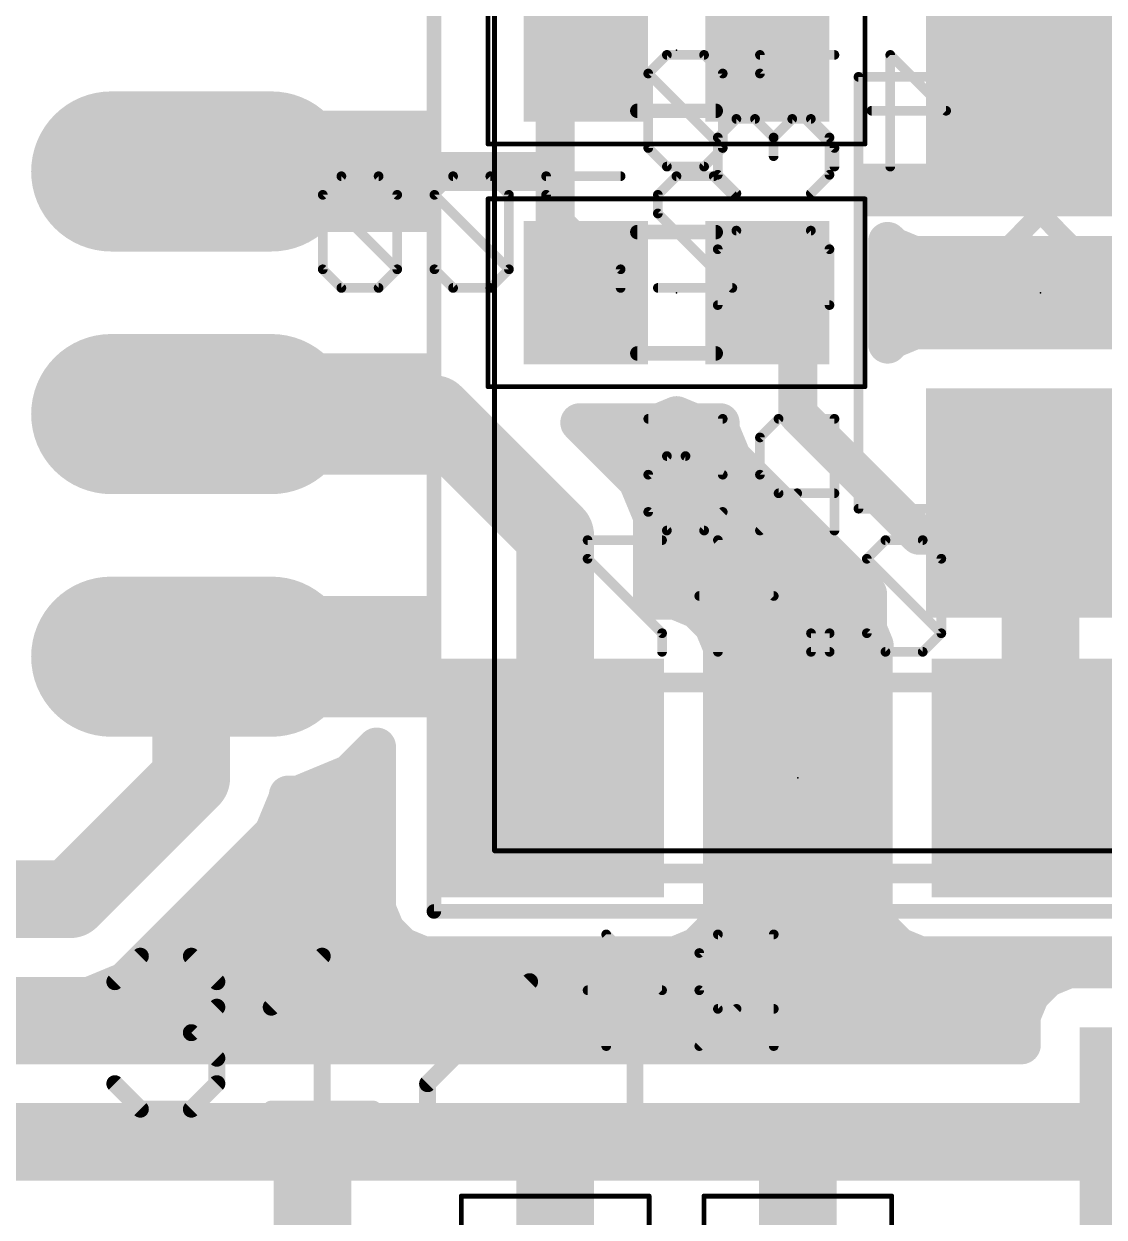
# Model space of a CAD drawing. Extents: x -0.2 to 52.3, y -1.5 to 54.9.
# Drawn here: x 22.38 to 33.69, y 36.04 to 48.54 of the extents above; entities that cross this region are included whole.
import ezdxf

# ---------------------------------------------------------------- set-up
doc = ezdxf.new("R2010")
doc.units = 0
for name, color, linetype in [('16', 175, 'CONTINUOUS'), ('17', 82, 'CONTINUOUS'), ('21', 253, 'CONTINUOUS'), ('22', 253, 'CONTINUOUS'), ('24', 7, 'CONTINUOUS'), ('26', 253, 'CONTINUOUS'), ('27', 253, 'CONTINUOUS'), ('28', 253, 'CONTINUOUS'), ('40', 175, 'CONTINUOUS'), ('52', 253, 'CONTINUOUS')]:
    doc.layers.add(name, color=color, linetype=linetype)

# ---------------------------------------------------------------- blocks, each defined once
blk = doc.blocks.new('RECT')
blk.add_solid([(-0.5, -0.5), (0.5, -0.5), (-0.5, 0.5), (0.5, 0.5)])
blk = doc.blocks.new('LONGP100')
at = {"const_width": 1}
blk.add_lwpolyline([(-0.5, 0), (0.5, 0)], dxfattribs=at)
at = {"const_width": 0.5}
for points in [[(-0.5, 0.25, 1), (-0.5, -0.25)], [(0.5, -0.25, 1), (0.5, 0.25)]]:
    blk.add_lwpolyline(points, format="xyb", dxfattribs=at)

msp = doc.modelspace()

# ---------------------------------------------------------------- linework, layer by layer
at = {"layer": '16'}
for points, const_width in [([(30.48, 48.26), (29.21, 49.53)], 0.4064), ([(33.02, 47.92), (33.02, 48.26)], 0.8128), ([(33.02, 48.26), (41.91, 48.26)], 0.8128), ([(28.26, 48.26), (27.94, 48.26)], 0.4064), ([(27.94, 48.26), (27.94, 46.99)], 0.4064), ([(30.16, 48.26), (30.48, 48.26)], 0.4064), ([(24.13, 46.99), (27.94, 46.99)], 0.4064), ([(27.94, 46.99), (27.94, 45.72)], 0.4064), ([(31.4196, 45.1817), (31.4196, 46.2583)], 0.4064), ([(31.4196, 46.2583), (31.4747, 46.2032)], 0.4064), ([(31.4747, 46.2032), (31.6987, 46.1104)], 0.4064), ([(31.6987, 46.1104), (34.3413, 46.1104)], 0.4064), ([(31.4196, 45.9232), (36.3297, 45.9232)], 0.4064), ([(27.94, 45.72), (28.26, 45.72)], 0.4064), ([(30.48, 45.72), (30.16, 45.72)], 0.4064), ([(30.48, 44.45), (30.48, 45.72)], 0.4064), ([(31.4196, 45.5168), (36.1411, 45.5168)], 0.4064), ([(31.6987, 45.3296), (31.4747, 45.2368)], 0.4064), ([(34.3413, 45.3296), (31.6987, 45.3296)], 0.4064), ([(31.4747, 45.2368), (31.4196, 45.1817)], 0.4064), ([(24.13, 44.45), (26.67, 44.45)], 0.8128), ([(26.67, 44.45), (27.94, 43.18)], 0.8128), ([(29.0313, 44.3604), (29.21, 44.4344)], 0.4064), ([(29.21, 44.4344), (29.3887, 44.3604)], 0.4064), ([(31.75, 43.18), (30.48, 44.45)], 0.4064), ([(28.5155, 44.0413), (28.1964, 44.3604)], 0.4064), ([(28.1964, 44.3604), (29.0313, 44.3604)], 0.4064), ([(28.2592, 44.2976), (29.6672, 44.2976)], 0.4064), ([(29.3887, 44.3604), (29.6672, 44.3604)], 0.4064), ([(29.6672, 44.3604), (29.6672, 44.2883)], 0.4064), ([(29.6672, 44.2883), (29.7909, 43.9896)], 0.4064), ([(28.8013, 43.7555), (28.5155, 44.0413)], 0.4064), ([(29.7909, 43.9896), (31.2104, 42.5701)], 0.4064), ([(28.6656, 43.8912), (29.8893, 43.8912)], 0.4064), ([(28.956, 43.3821), (28.8013, 43.7555)], 0.4064), ([(33.02, 43.18), (33.02, 43.52)], 0.8128), ([(28.9135, 43.4848), (30.2957, 43.4848)], 0.4064), ([(27.94, 43.18), (27.94, 40.64)], 0.8128), ([(28.956, 42.4996), (28.956, 43.3821)], 0.4064), ([(33.02, 40.64), (33.02, 43.18)], 0.8128), ([(33.02, 43.18), (31.75, 43.18)], 0.4064), ([(28.956, 43.0784), (30.7021, 43.0784)], 0.4064), ([(28.956, 42.672), (31.1085, 42.672)], 0.4064), ([(31.2104, 42.5701), (31.2104, 42.1987)], 0.4064), ([(29.2013, 42.4996), (28.956, 42.4996)], 0.4064), ([(29.4253, 42.4068), (29.2013, 42.4996)], 0.4064), ([(29.5968, 42.2353), (29.4253, 42.4068)], 0.4064), ([(29.5665, 42.2656), (31.2104, 42.2656)], 0.4064), ([(29.6896, 42.0113), (29.5968, 42.2353)], 0.4064), ([(31.2104, 42.1987), (31.2792, 42.0326)], 0.4064), ([(24.13, 40.64), (24.13, 41.91)], 0.8128), ([(31.2792, 42.0326), (31.2704, 42.0113)], 0.4064), ([(29.6896, 39.2687), (29.6896, 42.0113)], 0.4064), ([(31.2704, 42.0113), (31.2704, 39.2687)], 0.4064), ([(29.6896, 41.8592), (31.2704, 41.8592)], 0.4064), ([(29.6896, 41.4528), (31.2704, 41.4528)], 0.4064), ([(29.6896, 41.0464), (31.2704, 41.0464)], 0.4064), ([(25.7883, 40.6826), (26.0704, 40.9647)], 0.4064), ([(26.0704, 40.9647), (26.0704, 39.2687)], 0.4064), ([(22.86, 39.37), (24.13, 40.64)], 0.8128), ([(27.94, 40.64), (27.88, 40.64)], 0.8128), ([(33.08, 40.64), (33.02, 40.64)], 0.8128), ([(25.2562, 40.4622), (25.7883, 40.6826)], 0.4064), ([(25.6854, 40.64), (26.0704, 40.64)], 0.4064), ([(29.6896, 40.64), (31.2704, 40.64)], 0.4064), ([(24.9913, 40.0645), (25.146, 40.4379)], 0.4064), ([(25.146, 40.4379), (25.146, 40.4622)], 0.4064), ([(25.146, 40.4622), (25.2562, 40.4622)], 0.4064), ([(25.0614, 40.2336), (26.0704, 40.2336)], 0.4064), ([(29.6896, 40.2336), (31.2704, 40.2336)], 0.4064), ([(24.7055, 39.7787), (24.9913, 40.0645)], 0.4064), ([(23.4355, 38.5087), (24.7055, 39.7787)], 0.4064), ([(24.754, 39.8272), (26.0704, 39.8272)], 0.4064), ([(29.6896, 39.8272), (31.2704, 39.8272)], 0.4064), ([(3.81, 39.37), (22.86, 39.37)], 0.8128), ([(24.3476, 39.4208), (26.0704, 39.4208)], 0.4064), ([(29.6896, 39.4208), (31.2704, 39.4208)], 0.4064), ([(26.0704, 39.2687), (26.1632, 39.0447)], 0.4064), ([(29.5968, 39.0447), (29.6896, 39.2687)], 0.4064), ([(31.2704, 39.2687), (31.3632, 39.0447)], 0.4064), ([(26.1632, 39.0447), (26.3347, 38.8732)], 0.4064), ([(29.4253, 38.8732), (29.5968, 39.0447)], 0.4064), ([(31.3632, 39.0447), (31.5347, 38.8732)], 0.4064), ([(23.9412, 39.0144), (26.1935, 39.0144)], 0.4064), ([(29.5665, 39.0144), (31.3935, 39.0144)], 0.4064), ([(26.3347, 38.8732), (26.5587, 38.7804)], 0.4064), ([(26.5587, 38.7804), (29.2013, 38.7804)], 0.4064), ([(29.2013, 38.7804), (29.4253, 38.8732)], 0.4064), ([(31.5347, 38.8732), (31.7587, 38.7804)], 0.4064), ([(31.7587, 38.7804), (34.4013, 38.7804)], 0.4064), ([(23.5348, 38.608), (33.2325, 38.608)], 0.4064), ([(33.0847, 38.5468), (32.9132, 38.3753)], 0.4064), ([(33.3087, 38.6396), (33.0847, 38.5468)], 0.4064), ([(35.9513, 38.6396), (33.3087, 38.6396)], 0.4064), ([(23.0621, 38.354), (23.4355, 38.5087)], 0.4064), ([(2.3379, 38.354), (23.0621, 38.354)], 0.4064), ([(32.9132, 38.3753), (32.8204, 38.1513)], 0.4064), ([(0, 38.2016), (32.8413, 38.2016)], 0.4064), ([(32.8204, 38.1513), (32.8204, 37.846)], 0.4064), ([(32.8204, 37.846), (2.3379, 37.846)], 0.4064), ([(25.4, 36.83), (2.54, 36.83)], 0.8128), ([(25.4, 34.29), (25.4, 36.83)], 0.8128), ([(27.94, 36.83), (25.4, 36.83)], 0.8128), ([(30.48, 36.83), (27.94, 36.83)], 0.8128), ([(27.94, 35.24), (27.94, 36.83)], 0.8128), ([(34.63, 36.83), (30.48, 36.83)], 0.8128), ([(30.48, 35.24), (30.48, 36.83)], 0.8128)]:
    msp.add_lwpolyline(points, dxfattribs=dict(at, const_width=const_width))
for points, const_width in [([(33.2232, 48.26, 1), (32.8168, 48.26)], 0.4064), ([(33.02, 48.4632, 1), (33.02, 48.0568)], 0.4064), ([(27.94, 48.3616, 1), (27.94, 48.1584)], 0.2032), ([(28.0416, 48.26, 1), (27.8384, 48.26)], 0.2032), ([(28.26, 48.1584, 1), (28.26, 48.3616)], 0.2032), ([(30.16, 48.3616, 1), (30.16, 48.1584)], 0.2032), ([(30.4082, 48.1882, 1), (30.5518, 48.3318)], 0.2032), ([(30.48, 48.1584, 1), (30.48, 48.3616)], 0.2032), ([(32.8168, 47.92, 1), (33.2232, 47.92)], 0.4064), ([(24.13, 47.0916, 1), (24.13, 46.8884)], 0.2032), ([(28.0416, 46.99, 1), (27.8384, 46.99)], 0.2032), ([(27.94, 46.8884, 1), (27.94, 47.0916)], 0.2032), ([(27.8384, 46.99, 1), (28.0416, 46.99)], 0.2032), ([(31.5212, 46.2583, 1), (31.318, 46.2583)], 0.2032), ([(31.4914, 46.3301, 1), (31.3478, 46.1865)], 0.2032), ([(31.5136, 46.2971, 1), (31.4358, 46.1093)], 0.2032), ([(31.4028, 46.1314, 1), (31.5465, 46.275)], 0.2032), ([(31.6987, 46.212, 1), (31.6987, 46.0088)], 0.2032), ([(31.6599, 46.0165, 1), (31.7376, 46.2043)], 0.2032), ([(31.4196, 46.0248, 1), (31.4196, 45.8216)], 0.2032), ([(27.94, 45.8216, 1), (27.94, 45.6184)], 0.2032), ([(28.26, 45.6184, 1), (28.26, 45.8216)], 0.2032), ([(30.16, 45.8216, 1), (30.16, 45.6184)], 0.2032), ([(30.5816, 45.72, 1), (30.3784, 45.72)], 0.2032), ([(30.48, 45.6184, 1), (30.48, 45.8216)], 0.2032), ([(27.8384, 45.72, 1), (28.0416, 45.72)], 0.2032), ([(31.4196, 45.6184, 1), (31.4196, 45.4152)], 0.2032), ([(31.6987, 45.4312, 1), (31.6987, 45.228)], 0.2032), ([(31.7376, 45.2357, 1), (31.6599, 45.4235)], 0.2032), ([(31.3478, 45.2535, 1), (31.4914, 45.1099)], 0.2032), ([(31.4358, 45.3307, 1), (31.5136, 45.1429)], 0.2032), ([(31.5465, 45.165, 1), (31.4028, 45.3086)], 0.2032), ([(31.318, 45.1817, 1), (31.5212, 45.1817)], 0.2032), ([(24.13, 44.6532, 1), (24.13, 44.2468)], 0.4064), ([(26.8137, 44.5937, 1), (26.5263, 44.3063)], 0.4064), ([(26.67, 44.2468, 1), (26.67, 44.6532)], 0.4064), ([(29.2489, 44.5283, 1), (29.1711, 44.3406)], 0.2032), ([(29.2489, 44.3406, 1), (29.1711, 44.5283)], 0.2032), ([(30.5518, 44.5218, 1), (30.4082, 44.3782)], 0.2032), ([(28.1964, 44.462, 1), (28.1964, 44.2588)], 0.2032), ([(28.2683, 44.4322, 1), (28.1246, 44.2886)], 0.2032), ([(28.2592, 44.3992, 1), (28.2592, 44.196)], 0.2032), ([(28.9924, 44.4543, 1), (29.0701, 44.2665)], 0.2032), ([(29.0313, 44.2588, 1), (29.0313, 44.462)], 0.2032), ([(29.3887, 44.462, 1), (29.3887, 44.2588)], 0.2032), ([(29.3499, 44.2665, 1), (29.4276, 44.4543)], 0.2032), ([(29.7688, 44.3604, 1), (29.5656, 44.3604)], 0.2032), ([(29.7611, 44.3272, 1), (29.5733, 44.2494)], 0.2032), ([(29.6672, 44.2588, 1), (29.6672, 44.462)], 0.2032), ([(29.6672, 44.196, 1), (29.6672, 44.3992)], 0.2032), ([(30.3784, 44.45, 1), (30.5816, 44.45)], 0.2032), ([(29.5656, 44.2883, 1), (29.7688, 44.2883)], 0.2032), ([(28.5874, 44.1132, 1), (28.4437, 43.9695)], 0.2032), ([(28.4437, 43.9695, 1), (28.5874, 44.1132)], 0.2032), ([(29.8628, 44.0614, 1), (29.7191, 43.9177)], 0.2032), ([(29.6971, 43.9507, 1), (29.8848, 44.0285)], 0.2032), ([(28.6656, 43.9928, 1), (28.6656, 43.7896)], 0.2032), ([(29.8893, 43.7896, 1), (29.8893, 43.9928)], 0.2032), ([(28.8952, 43.7944, 1), (28.7075, 43.7166)], 0.2032), ([(28.7295, 43.6837, 1), (28.8732, 43.8274)], 0.2032), ([(33.2232, 43.52, 1), (32.8168, 43.52)], 0.4064), ([(28.9135, 43.5864, 1), (28.9135, 43.3832)], 0.2032), ([(30.2957, 43.3832, 1), (30.2957, 43.5864)], 0.2032), ([(28.1432, 43.18, 1), (27.7368, 43.18)], 0.4064), ([(27.7963, 43.0363, 1), (28.0837, 43.3237)], 0.4064), ([(29.0576, 43.3821, 1), (28.8544, 43.3821)], 0.2032), ([(28.8621, 43.3432, 1), (29.0499, 43.421)], 0.2032), ([(33.2232, 43.18, 1), (32.8168, 43.18)], 0.4064), ([(31.75, 43.2816, 1), (31.75, 43.0784)], 0.2032), ([(31.6782, 43.1082, 1), (31.8218, 43.2518)], 0.2032), ([(32.8168, 43.18, 1), (33.2232, 43.18)], 0.4064), ([(33.02, 43.0784, 1), (33.02, 43.2816)], 0.2032), ([(28.956, 43.18, 1), (28.956, 42.9768)], 0.2032), ([(30.7021, 42.9768, 1), (30.7021, 43.18)], 0.2032), ([(28.956, 42.7736, 1), (28.956, 42.5704)], 0.2032), ([(31.1085, 42.5704, 1), (31.1085, 42.7736)], 0.2032), ([(31.312, 42.5701, 1), (31.1088, 42.5701)], 0.2032), ([(31.1386, 42.4983, 1), (31.2822, 42.642)], 0.2032), ([(28.956, 42.6012, 1), (28.956, 42.398)], 0.2032), ([(28.8544, 42.4996, 1), (29.0576, 42.4996)], 0.2032), ([(29.2401, 42.5935, 1), (29.1624, 42.4057)], 0.2032), ([(29.2013, 42.398, 1), (29.2013, 42.6012)], 0.2032), ([(29.4972, 42.4786, 1), (29.3535, 42.3349)], 0.2032), ([(29.3864, 42.3129, 1), (29.4642, 42.5007)], 0.2032), ([(29.5665, 42.3672, 1), (29.5665, 42.164)], 0.2032), ([(29.6907, 42.2742, 1), (29.5029, 42.1964)], 0.2032), ([(29.5249, 42.1635, 1), (29.6686, 42.3072)], 0.2032), ([(31.3043, 42.2376, 1), (31.1165, 42.1599)], 0.2032), ([(31.2104, 42.164, 1), (31.2104, 42.3672)], 0.2032), ([(24.3332, 41.91, 1), (23.9268, 41.91)], 0.4064), ([(31.1088, 42.1987, 1), (31.312, 42.1987)], 0.2032), ([(31.3731, 41.9937, 1), (31.1854, 42.0715)], 0.2032), ([(29.7912, 42.0113, 1), (29.588, 42.0113)], 0.2032), ([(29.5957, 41.9724, 1), (29.7835, 42.0501)], 0.2032), ([(31.372, 42.0113, 1), (31.1688, 42.0113)], 0.2032), ([(31.1765, 42.0501, 1), (31.3643, 41.9724)], 0.2032), ([(31.1854, 41.9937, 1), (31.3731, 42.0715)], 0.2032), ([(29.6896, 41.9608, 1), (29.6896, 41.7576)], 0.2032), ([(31.2704, 41.7576, 1), (31.2704, 41.9608)], 0.2032), ([(29.6896, 41.5544, 1), (29.6896, 41.3512)], 0.2032), ([(31.2704, 41.3512, 1), (31.2704, 41.5544)], 0.2032), ([(29.6896, 41.148, 1), (29.6896, 40.9448)], 0.2032), ([(31.2704, 40.9448, 1), (31.2704, 41.148)], 0.2032), ([(26.172, 40.9647, 1), (25.9688, 40.9647)], 0.2032), ([(26.1422, 40.8929, 1), (25.9986, 41.0365)], 0.2032), ([(24.2737, 40.4963, 1), (23.9863, 40.7837)], 0.4064), ([(27.88, 40.8432, 1), (27.88, 40.4368)], 0.4064), ([(27.94, 40.4368, 1), (27.94, 40.8432)], 0.4064), ([(33.02, 40.8432, 1), (33.02, 40.4368)], 0.4064), ([(33.08, 40.4368, 1), (33.08, 40.8432)], 0.4064), ([(25.7165, 40.7545, 1), (25.8602, 40.6108)], 0.2032), ([(25.8272, 40.5887, 1), (25.7494, 40.7765)], 0.2032), ([(23.9268, 40.64, 1), (24.3332, 40.64)], 0.4064), ([(25.6854, 40.7416, 1), (25.6854, 40.5384)], 0.2032), ([(26.0704, 40.5384, 1), (26.0704, 40.7416)], 0.2032), ([(27.7368, 40.64, 1), (28.1432, 40.64)], 0.4064), ([(29.6896, 40.7416, 1), (29.6896, 40.5384)], 0.2032), ([(31.2704, 40.5384, 1), (31.2704, 40.7416)], 0.2032), ([(32.8168, 40.64, 1), (33.2232, 40.64)], 0.4064), ([(25.2476, 40.4622, 1), (25.0444, 40.4622)], 0.2032), ([(25.146, 40.5638, 1), (25.146, 40.3606)], 0.2032), ([(25.2399, 40.399, 1), (25.0521, 40.4768)], 0.2032), ([(25.2173, 40.5561, 1), (25.2951, 40.3683)], 0.2032), ([(25.2562, 40.3606, 1), (25.2562, 40.5638)], 0.2032), ([(25.0444, 40.4379, 1), (25.2476, 40.4379)], 0.2032), ([(25.0614, 40.3352, 1), (25.0614, 40.132)], 0.2032), ([(26.0704, 40.132, 1), (26.0704, 40.3352)], 0.2032), ([(29.6896, 40.3352, 1), (29.6896, 40.132)], 0.2032), ([(31.2704, 40.132, 1), (31.2704, 40.3352)], 0.2032), ([(25.0632, 39.9926, 1), (24.9195, 40.1363)], 0.2032), ([(24.8975, 40.1034, 1), (25.0852, 40.0256)], 0.2032), ([(24.7774, 39.7068, 1), (24.6337, 39.8505)], 0.2032), ([(24.754, 39.9288, 1), (24.754, 39.7256)], 0.2032), ([(26.0704, 39.7256, 1), (26.0704, 39.9288)], 0.2032), ([(29.6896, 39.9288, 1), (29.6896, 39.7256)], 0.2032), ([(31.2704, 39.7256, 1), (31.2704, 39.9288)], 0.2032), ([(24.6337, 39.8505, 1), (24.7774, 39.7068)], 0.2032), ([(22.86, 39.1668, 1), (22.86, 39.5732)], 0.4064), ([(22.7163, 39.5137, 1), (23.0037, 39.2263)], 0.4064), ([(24.3476, 39.5224, 1), (24.3476, 39.3192)], 0.2032), ([(26.0704, 39.3192, 1), (26.0704, 39.5224)], 0.2032), ([(29.6896, 39.5224, 1), (29.6896, 39.3192)], 0.2032), ([(31.2704, 39.3192, 1), (31.2704, 39.5224)], 0.2032), ([(26.1643, 39.3076, 1), (25.9765, 39.2299)], 0.2032), ([(25.9688, 39.2687, 1), (26.172, 39.2687)], 0.2032), ([(29.588, 39.2687, 1), (29.7912, 39.2687)], 0.2032), ([(29.7835, 39.2299, 1), (29.5957, 39.3076)], 0.2032), ([(31.3643, 39.3076, 1), (31.1765, 39.2299)], 0.2032), ([(31.1688, 39.2687, 1), (31.372, 39.2687)], 0.2032), ([(26.235, 39.1165, 1), (26.0914, 38.9728)], 0.2032), ([(29.6686, 38.9728, 1), (29.5249, 39.1165)], 0.2032), ([(31.435, 39.1165, 1), (31.2914, 38.9728)], 0.2032), ([(23.9412, 39.116, 1), (23.9412, 38.9128)], 0.2032), ([(26.0693, 39.0058, 1), (26.2571, 39.0836)], 0.2032), ([(26.1935, 38.9128, 1), (26.1935, 39.116)], 0.2032), ([(29.5665, 39.116, 1), (29.5665, 38.9128)], 0.2032), ([(29.5029, 39.0836, 1), (29.6907, 39.0058)], 0.2032), ([(31.2693, 39.0058, 1), (31.4571, 39.0836)], 0.2032), ([(31.3935, 38.9128, 1), (31.3935, 39.116)], 0.2032), ([(26.3736, 38.9671, 1), (26.2958, 38.7793)], 0.2032), ([(26.2628, 38.8014, 1), (26.4065, 38.945)], 0.2032), ([(26.5587, 38.882, 1), (26.5587, 38.6788)], 0.2032), ([(29.2013, 38.6788, 1), (29.2013, 38.882)], 0.2032), ([(29.3535, 38.945, 1), (29.4972, 38.8014)], 0.2032), ([(29.4642, 38.7793, 1), (29.3864, 38.9671)], 0.2032), ([(31.5736, 38.9671, 1), (31.4958, 38.7793)], 0.2032), ([(31.4628, 38.8014, 1), (31.6065, 38.945)], 0.2032), ([(31.7587, 38.882, 1), (31.7587, 38.6788)], 0.2032), ([(26.5199, 38.6865, 1), (26.5976, 38.8743)], 0.2032), ([(29.1624, 38.8743, 1), (29.2401, 38.6865)], 0.2032), ([(31.7199, 38.6865, 1), (31.7976, 38.8743)], 0.2032), ([(23.5348, 38.7096, 1), (23.5348, 38.5064)], 0.2032), ([(33.0458, 38.6407, 1), (33.1236, 38.4529)], 0.2032), ([(33.1565, 38.4749, 1), (33.0128, 38.6186)], 0.2032), ([(33.3087, 38.7412, 1), (33.3087, 38.538)], 0.2032), ([(33.2325, 38.5064, 1), (33.2325, 38.7096)], 0.2032), ([(33.3476, 38.5457, 1), (33.2699, 38.7335)], 0.2032), ([(23.3637, 38.5805, 1), (23.5074, 38.4368)], 0.2032), ([(23.4744, 38.4148, 1), (23.3966, 38.6025)], 0.2032), ([(23.0232, 38.4479, 1), (23.101, 38.2601)], 0.2032), ([(23.0621, 38.2524, 1), (23.0621, 38.4556)], 0.2032), ([(32.8414, 38.4472, 1), (32.985, 38.3035)], 0.2032), ([(33.0071, 38.3364, 1), (32.8193, 38.4142)], 0.2032), ([(32.922, 38.1513, 1), (32.7188, 38.1513)], 0.2032), ([(32.8413, 38.1, 1), (32.8413, 38.3032)], 0.2032), ([(32.7265, 38.1901, 1), (32.9143, 38.1124)], 0.2032), ([(32.8204, 37.7444, 1), (32.8204, 37.9476)], 0.2032), ([(32.7188, 37.846, 1), (32.922, 37.846)], 0.2032), ([(25.6032, 36.83, 1), (25.1968, 36.83)], 0.4064), ([(25.4, 37.0332, 1), (25.4, 36.6268)], 0.4064), ([(25.4, 36.6268, 1), (25.4, 37.0332)], 0.4064), ([(27.94, 37.0332, 1), (27.94, 36.6268)], 0.4064), ([(28.1432, 36.83, 1), (27.7368, 36.83)], 0.4064), ([(27.94, 36.6268, 1), (27.94, 37.0332)], 0.4064), ([(30.48, 37.0332, 1), (30.48, 36.6268)], 0.4064), ([(30.6832, 36.83, 1), (30.2768, 36.83)], 0.4064), ([(30.48, 36.6268, 1), (30.48, 37.0332)], 0.4064)]:
    msp.add_lwpolyline(points, format="xyb", dxfattribs=dict(at, const_width=const_width))
at = {"layer": '21'}
for points, const_width in [([(26.67, 49.657), (26.67, 39.243)], 0.1524), ([(27.305, 49.022), (27.305, 39.878)], 0.0508), ([(35.56, 39.878), (27.305, 39.878)], 0.0508), ([(26.67, 39.243), (39.116, 39.243)], 0.1524)]:
    msp.add_lwpolyline(points, dxfattribs=dict(at, const_width=const_width))
for points, const_width in [([(27.305, 39.8907, 1), (27.305, 39.8653)], 0.0254), ([(27.2923, 39.878, 1), (27.3177, 39.878)], 0.0254), ([(26.67, 39.2811, 1), (26.67, 39.2049)], 0.0762), ([(26.6319, 39.243, 1), (26.7081, 39.243)], 0.0762)]:
    msp.add_lwpolyline(points, format="xyb", dxfattribs=dict(at, const_width=const_width))
at = {"layer": '22'}
for points, const_width in [([(31.115, 47.9806), (31.115, 43.4594)], 0.1016), ([(32.02, 45.527), (33.02, 46.55)], 0.2032), ([(33.02, 46.55), (34.02, 45.527)], 0.2032), ([(34.02, 45.527), (32.02, 45.527)], 0.2032), ([(29.331, 41.64), (31.629, 41.64)], 0.2032), ([(31.629, 39.64), (29.331, 39.64)], 0.2032)]:
    msp.add_lwpolyline(points, dxfattribs=dict(at, const_width=const_width))
for points, const_width in [([(31.1404, 47.9806, 1), (31.0896, 47.9806)], 0.0508), ([(33.0563, 46.5855, 1), (32.9837, 46.5145)], 0.1016), ([(33.0563, 46.5145, 1), (32.9837, 46.5855)], 0.1016), ([(32.02, 45.5778, 1), (32.02, 45.4762)], 0.1016), ([(31.9837, 45.5625, 1), (32.0563, 45.4915)], 0.1016), ([(31.0896, 43.4594, 1), (31.1404, 43.4594)], 0.0508), ([(29.331, 41.6908, 1), (29.331, 41.5892)], 0.1016), ([(31.629, 41.5892, 1), (31.629, 41.6908)], 0.1016), ([(29.331, 39.6908, 1), (29.331, 39.5892)], 0.1016), ([(31.629, 39.5892, 1), (31.629, 39.6908)], 0.1016)]:
    msp.add_lwpolyline(points, format="xyb", dxfattribs=dict(at, const_width=const_width))
at = {"layer": '24'}
for p in [(29.21, 48.26), (29.21, 45.72), (33.02, 45.72), (30.48, 40.64)]:
    msp.add_point(p, dxfattribs=at)
at = {"layer": '26', "const_width": 0.1016}
for points in [[(29.8367, 47.54), (29.6418, 47.3451)], [(30.0316, 47.54), (29.8367, 47.54)], [(30.2265, 47.3451), (30.0316, 47.54)], [(30.4214, 47.54), (30.2265, 47.3451)], [(30.6163, 47.54), (30.4214, 47.54)], [(30.8112, 47.3451), (30.6163, 47.54)], [(29.6418, 47.3451), (29.6418, 46.9553)], [(30.2265, 47.3451), (30.2265, 47.1502)], [(30.8112, 46.9553), (30.8112, 47.3451)], [(29.6418, 46.9553), (29.8367, 46.7604)], [(30.6163, 46.7604), (30.8112, 46.9553)], [(29.6418, 46.1757), (29.8367, 46.3706)], [(29.8367, 46.3706), (30.6163, 46.3706)], [(30.6163, 46.3706), (30.8112, 46.1757)], [(29.6418, 45.591), (29.6418, 46.1757)], [(30.8112, 46.1757), (30.8112, 45.591)], [(30.8112, 45.591), (29.6418, 45.591)], [(28.914, 44.4002), (29.6936, 44.4002)], [(29.6936, 44.4002), (29.6936, 43.8155)], [(30.2783, 44.4002), (30.0834, 44.2053)], [(30.863, 44.4002), (30.2783, 44.4002)], [(30.863, 43.2308), (30.863, 44.4002)], [(30.0834, 44.2053), (30.0834, 43.8155)], [(29.1089, 44.0104), (28.914, 43.8155)], [(29.3038, 44.0104), (29.1089, 44.0104)], [(29.6936, 43.8155), (29.3038, 44.0104)], [(28.914, 43.8155), (28.914, 43.4257)], [(30.0834, 43.8155), (30.2783, 43.6206)], [(30.4732, 43.6206), (30.0834, 43.2308)], [(30.2783, 43.6206), (30.863, 43.6206)], [(28.914, 43.4257), (29.1089, 43.2308)], [(29.4987, 43.2308), (29.6936, 43.4257)], [(29.1089, 43.2308), (29.4987, 43.2308)], [(28.4739, 37.8333), (28.4739, 39.0027)], [(28.4739, 39.0027), (29.0586, 38.418)], [(29.6433, 39.0027), (29.4484, 38.8078)], [(30.228, 39.0027), (29.6433, 39.0027)], [(30.228, 37.8333), (30.228, 39.0027)], [(29.4484, 38.8078), (29.4484, 38.418)], [(29.0586, 38.418), (28.279, 38.418)], [(29.4484, 38.418), (29.6433, 38.2231)], [(29.8382, 38.2231), (29.4484, 37.8333)], [(29.6433, 38.2231), (30.228, 38.2231)]]:
    msp.add_lwpolyline(points, dxfattribs=at)
at = {"layer": '26', "const_width": 0.0508}
for points in [[(29.8367, 47.5654, 1), (29.8367, 47.5146)], [(29.8547, 47.522, 1), (29.8187, 47.558)], [(30.0496, 47.558, 1), (30.0136, 47.522)], [(30.0316, 47.5146, 1), (30.0316, 47.5654)], [(30.4214, 47.5654, 1), (30.4214, 47.5146)], [(30.4394, 47.522, 1), (30.4034, 47.558)], [(30.6343, 47.558, 1), (30.5983, 47.522)], [(30.6163, 47.5146, 1), (30.6163, 47.5654)], [(29.6238, 47.3631, 1), (29.6598, 47.3271)], [(29.6672, 47.3451, 1), (29.6164, 47.3451)], [(30.2085, 47.3631, 1), (30.2445, 47.3271)], [(30.2519, 47.3451, 1), (30.2011, 47.3451)], [(30.2085, 47.3271, 1), (30.2445, 47.3631)], [(30.8366, 47.3451, 1), (30.7858, 47.3451)], [(30.7932, 47.3271, 1), (30.8292, 47.3631)], [(30.2011, 47.1502, 1), (30.2519, 47.1502)], [(29.6598, 46.9733, 1), (29.6238, 46.9373)], [(29.6164, 46.9553, 1), (29.6672, 46.9553)], [(30.7858, 46.9553, 1), (30.8366, 46.9553)], [(30.8292, 46.9373, 1), (30.7932, 46.9733)], [(29.8187, 46.7424, 1), (29.8547, 46.7784)], [(30.5983, 46.7784, 1), (30.6343, 46.7424)], [(29.8367, 46.396, 1), (29.8367, 46.3452)], [(29.8547, 46.3526, 1), (29.8187, 46.3886)], [(30.6343, 46.3886, 1), (30.5983, 46.3526)], [(30.6163, 46.3452, 1), (30.6163, 46.396)], [(29.6672, 46.1757, 1), (29.6164, 46.1757)], [(30.8366, 46.1757, 1), (30.7858, 46.1757)], [(29.6238, 46.1937, 1), (29.6598, 46.1577)], [(30.7932, 46.1577, 1), (30.8292, 46.1937)], [(29.6418, 45.6164, 1), (29.6418, 45.5656)], [(29.6164, 45.591, 1), (29.6672, 45.591)], [(30.7858, 45.591, 1), (30.8366, 45.591)], [(30.8112, 45.5656, 1), (30.8112, 45.6164)], [(28.914, 44.4256, 1), (28.914, 44.3748)], [(29.719, 44.4002, 1), (29.6682, 44.4002)], [(29.6936, 44.3748, 1), (29.6936, 44.4256)], [(30.2783, 44.4256, 1), (30.2783, 44.3748)], [(30.2963, 44.3822, 1), (30.2603, 44.4182)], [(30.8884, 44.4002, 1), (30.8376, 44.4002)], [(30.863, 44.3748, 1), (30.863, 44.4256)], [(30.0654, 44.2233, 1), (30.1014, 44.1873)], [(30.1088, 44.2053, 1), (30.058, 44.2053)], [(29.1089, 44.0358, 1), (29.1089, 43.985)], [(29.1269, 43.9924, 1), (29.0909, 44.0284)], [(29.3152, 44.0331, 1), (29.2924, 43.9877)], [(29.3038, 43.985, 1), (29.3038, 44.0358)], [(28.896, 43.8335, 1), (28.932, 43.7975)], [(28.9394, 43.8155, 1), (28.8886, 43.8155)], [(29.6822, 43.7928, 1), (29.705, 43.8382)], [(30.1014, 43.8335, 1), (30.0654, 43.7975)], [(29.6682, 43.8155, 1), (29.719, 43.8155)], [(30.058, 43.8155, 1), (30.1088, 43.8155)], [(30.2783, 43.646, 1), (30.2783, 43.5952)], [(30.2603, 43.6026, 1), (30.2963, 43.6386)], [(30.4912, 43.6026, 1), (30.4552, 43.6386)], [(30.863, 43.5952, 1), (30.863, 43.646)], [(28.932, 43.4437, 1), (28.896, 43.4077)], [(29.7116, 43.4077, 1), (29.6756, 43.4437)], [(28.8886, 43.4257, 1), (28.9394, 43.4257)], [(29.1089, 43.2562, 1), (29.1089, 43.2054)], [(29.0909, 43.2128, 1), (29.1269, 43.2488)], [(29.4807, 43.2488, 1), (29.5167, 43.2128)], [(29.4987, 43.2054, 1), (29.4987, 43.2562)], [(30.0654, 43.2488, 1), (30.1014, 43.2128)], [(30.8376, 43.2308, 1), (30.8884, 43.2308)], [(28.4919, 39.0207, 1), (28.4559, 38.9847)], [(28.4993, 39.0027, 1), (28.4485, 39.0027)], [(29.6433, 39.0281, 1), (29.6433, 38.9773)], [(29.6613, 38.9847, 1), (29.6253, 39.0207)], [(30.2534, 39.0027, 1), (30.2026, 39.0027)], [(30.228, 38.9773, 1), (30.228, 39.0281)], [(29.4738, 38.8078, 1), (29.423, 38.8078)], [(29.4304, 38.8258, 1), (29.4664, 38.7898)], [(28.279, 38.4434, 1), (28.279, 38.3926)], [(29.0406, 38.4, 1), (29.0766, 38.436)], [(29.0586, 38.3926, 1), (29.0586, 38.4434)], [(29.4664, 38.436, 1), (29.4304, 38.4)], [(29.423, 38.418, 1), (29.4738, 38.418)], [(29.6433, 38.2485, 1), (29.6433, 38.1977)], [(29.6253, 38.2051, 1), (29.6613, 38.2411)], [(29.8562, 38.2051, 1), (29.8202, 38.2411)], [(30.228, 38.1977, 1), (30.228, 38.2485)], [(28.4485, 37.8333, 1), (28.4993, 37.8333)], [(29.4304, 37.8513, 1), (29.4664, 37.8153)], [(30.2026, 37.8333, 1), (30.2534, 37.8333)]]:
    msp.add_lwpolyline(points, format="xyb", dxfattribs=at)
at = {"layer": '27', "const_width": 0.1778}
for points in [[(23.3299, 38.5075), (23.5968, 38.7745)], [(23.5968, 38.7745), (24.1307, 38.7745)], [(24.1307, 38.7745), (24.3976, 38.5075)], [(24.9671, 38.2406), (25.5009, 38.7745)], [(25.5009, 38.7745), (25.5009, 37.1729)], [(26.6042, 38.7745), (27.6719, 38.7745)], [(27.6719, 38.7745), (27.6719, 38.5075)], [(28.2414, 38.7745), (29.3091, 38.7745)], [(28.7752, 37.1729), (28.7752, 38.7745)], [(24.3976, 38.5075), (24.3976, 38.2406)], [(27.6719, 38.5075), (26.6042, 37.4398)], [(24.3976, 38.2406), (24.1307, 37.9737)], [(24.1307, 37.9737), (23.8638, 37.9737)], [(24.1307, 37.9737), (24.3976, 37.7068)], [(24.3976, 37.7068), (24.3976, 37.4398)], [(23.5968, 37.1729), (23.3299, 37.4398)], [(24.3976, 37.4398), (24.1307, 37.1729)], [(26.6042, 37.4398), (26.6042, 37.1729)], [(24.1307, 37.1729), (23.5968, 37.1729)], [(24.9671, 37.1729), (26.0348, 37.1729)]]:
    msp.add_lwpolyline(points, dxfattribs=at)
at = {"layer": '27', "const_width": 0.0889}
for points in [[(23.5968, 38.8189, 1), (23.5968, 38.73)], [(23.6283, 38.743, 1), (23.5654, 38.8059)], [(24.1621, 38.8059, 1), (24.0993, 38.743)], [(24.1307, 38.73, 1), (24.1307, 38.8189)], [(25.5454, 38.7745, 1), (25.4565, 38.7745)], [(25.5323, 38.743, 1), (25.4695, 38.8059)], [(26.6042, 38.8189, 1), (26.6042, 38.73)], [(27.7164, 38.7745, 1), (27.6275, 38.7745)], [(27.6719, 38.73, 1), (27.6719, 38.8189)], [(28.2414, 38.8189, 1), (28.2414, 38.73)], [(28.8197, 38.7745, 1), (28.7308, 38.7745)], [(29.3091, 38.73, 1), (29.3091, 38.8189)], [(23.2985, 38.539, 1), (23.3613, 38.4761)], [(24.4421, 38.5075, 1), (24.3532, 38.5075)], [(24.3662, 38.4761, 1), (24.429, 38.539)], [(27.6275, 38.5075, 1), (27.7164, 38.5075)], [(27.7034, 38.4761, 1), (27.6405, 38.539)], [(24.3532, 38.2406, 1), (24.4421, 38.2406)], [(24.429, 38.2092, 1), (24.3662, 38.272)], [(24.9356, 38.272, 1), (24.9985, 38.2092)], [(23.8638, 38.0181, 1), (23.8638, 37.9292)], [(24.1621, 38.0051, 1), (24.0993, 37.9423)], [(24.0993, 38.0051, 1), (24.1621, 37.9423)], [(24.1307, 37.9292, 1), (24.1307, 38.0181)], [(24.4421, 37.7068, 1), (24.3532, 37.7068)], [(24.3662, 37.6753, 1), (24.429, 37.7382)], [(23.3613, 37.4713, 1), (23.2985, 37.4084)], [(24.3532, 37.4398, 1), (24.4421, 37.4398)], [(24.429, 37.4084, 1), (24.3662, 37.4713)], [(26.6487, 37.4398, 1), (26.5598, 37.4398)], [(26.5728, 37.4713, 1), (26.6356, 37.4084)], [(23.5968, 37.2173, 1), (23.5968, 37.1285)], [(23.5654, 37.1415, 1), (23.6283, 37.2043)], [(24.0993, 37.2043, 1), (24.1621, 37.1415)], [(24.1307, 37.1285, 1), (24.1307, 37.2173)], [(24.9671, 37.2173, 1), (24.9671, 37.1285)], [(26.0348, 37.1285, 1), (26.0348, 37.2173)], [(25.4565, 37.1729, 1), (25.5454, 37.1729)], [(26.5598, 37.1729, 1), (26.6487, 37.1729)], [(28.7308, 37.1729, 1), (28.8197, 37.1729)]]:
    msp.add_lwpolyline(points, format="xyb", dxfattribs=at)
at = {"layer": '28', "const_width": 0.1016}
for points in [[(29.1089, 48.2102), (28.914, 48.0153)], [(29.4987, 48.2102), (29.1089, 48.2102)], [(29.6936, 48.0153), (29.4987, 48.2102)], [(30.863, 48.2102), (30.0834, 48.2102)], [(30.0834, 48.2102), (30.0834, 48.0153)], [(31.4477, 47.0408), (31.4477, 48.2102)], [(31.4477, 48.2102), (32.0324, 47.6255)], [(28.914, 48.0153), (28.914, 47.2357)], [(29.6936, 47.2357), (28.914, 48.0153)], [(29.6936, 47.2357), (29.6936, 48.0153)], [(30.0834, 48.0153), (30.863, 47.2357)], [(32.0324, 47.6255), (31.2528, 47.6255)], [(28.914, 47.2357), (29.1089, 47.0408)], [(29.4987, 47.0408), (29.6936, 47.2357)], [(30.863, 47.2357), (30.863, 47.0408)], [(25.7013, 46.9402), (25.5064, 46.7453)], [(26.0911, 46.9402), (25.7013, 46.9402)], [(26.286, 46.7453), (26.0911, 46.9402)], [(26.8707, 46.9402), (26.6758, 46.7453)], [(27.2605, 46.9402), (26.8707, 46.9402)], [(27.4554, 46.7453), (27.2605, 46.9402)], [(28.6248, 46.9402), (27.8452, 46.9402)], [(27.8452, 46.9402), (27.8452, 46.7453)], [(29.0146, 46.7453), (29.2095, 46.9402)], [(29.1089, 47.0408), (29.4987, 47.0408)], [(29.2095, 46.9402), (29.5993, 46.9402)], [(29.5993, 46.9402), (29.7942, 46.7453)], [(25.5064, 46.7453), (25.5064, 45.9657)], [(26.286, 45.9657), (25.5064, 46.7453)], [(26.286, 45.9657), (26.286, 46.7453)], [(26.6758, 46.7453), (26.6758, 45.9657)], [(27.4554, 45.9657), (26.6758, 46.7453)], [(27.4554, 45.9657), (27.4554, 46.7453)], [(27.8452, 46.7453), (28.6248, 45.9657)], [(29.0146, 46.5504), (29.0146, 46.7453)], [(29.7942, 45.7708), (29.0146, 46.5504)], [(25.5064, 45.9657), (25.7013, 45.7708)], [(26.0911, 45.7708), (26.286, 45.9657)], [(26.6758, 45.9657), (26.8707, 45.7708)], [(27.2605, 45.7708), (27.4554, 45.9657)], [(28.6248, 45.9657), (28.6248, 45.7708)], [(25.7013, 45.7708), (26.0911, 45.7708)], [(26.8707, 45.7708), (27.2605, 45.7708)], [(29.0146, 45.7708), (29.7942, 45.7708)], [(29.0586, 43.1302), (28.279, 43.1302)], [(28.279, 43.1302), (28.279, 42.9353)], [(29.6433, 41.9608), (29.6433, 43.1302)], [(29.6433, 43.1302), (30.228, 42.5455)], [(31.3974, 43.1302), (31.2025, 42.9353)], [(31.7872, 43.1302), (31.3974, 43.1302)], [(31.9821, 42.9353), (31.7872, 43.1302)], [(28.279, 42.9353), (29.0586, 42.1557)], [(31.2025, 42.9353), (31.2025, 42.1557)], [(31.9821, 42.1557), (31.2025, 42.9353)], [(31.9821, 42.1557), (31.9821, 42.9353)], [(30.228, 42.5455), (29.4484, 42.5455)], [(29.0586, 42.1557), (29.0586, 41.9608)], [(30.8127, 42.1557), (30.6178, 42.1557)], [(30.6178, 42.1557), (30.6178, 41.9608)], [(30.8127, 41.9608), (30.8127, 42.1557)], [(31.2025, 42.1557), (31.3974, 41.9608)], [(31.7872, 41.9608), (31.9821, 42.1557)], [(30.6178, 41.9608), (30.8127, 41.9608)], [(31.3974, 41.9608), (31.7872, 41.9608)]]:
    msp.add_lwpolyline(points, dxfattribs=at)
at = {"layer": '28', "const_width": 0.0508}
for points in [[(29.1089, 48.2356, 1), (29.1089, 48.1848)], [(29.1269, 48.1922, 1), (29.0909, 48.2282)], [(29.5167, 48.2282, 1), (29.4807, 48.1922)], [(29.4987, 48.1848, 1), (29.4987, 48.2356)], [(30.0834, 48.2356, 1), (30.0834, 48.1848)], [(30.1088, 48.2102, 1), (30.058, 48.2102)], [(30.863, 48.1848, 1), (30.863, 48.2356)], [(31.4657, 48.2282, 1), (31.4297, 48.1922)], [(31.4731, 48.2102, 1), (31.4223, 48.2102)], [(28.932, 48.0333, 1), (28.896, 47.9973)], [(28.896, 48.0333, 1), (28.932, 47.9973)], [(28.9394, 48.0153, 1), (28.8886, 48.0153)], [(29.719, 48.0153, 1), (29.6682, 48.0153)], [(29.6756, 47.9973, 1), (29.7116, 48.0333)], [(30.1014, 48.0333, 1), (30.0654, 47.9973)], [(30.058, 48.0153, 1), (30.1088, 48.0153)], [(31.2528, 47.6509, 1), (31.2528, 47.6001)], [(32.0144, 47.6075, 1), (32.0504, 47.6435)], [(32.0324, 47.6001, 1), (32.0324, 47.6509)], [(28.932, 47.2537, 1), (28.896, 47.2177)], [(28.8886, 47.2357, 1), (28.9394, 47.2357)], [(29.6682, 47.2357, 1), (29.719, 47.2357)], [(29.7116, 47.2177, 1), (29.6756, 47.2537)], [(29.6756, 47.2177, 1), (29.7116, 47.2537)], [(30.8884, 47.2357, 1), (30.8376, 47.2357)], [(30.845, 47.2177, 1), (30.881, 47.2537)], [(25.7013, 46.9656, 1), (25.7013, 46.9148)], [(25.7193, 46.9222, 1), (25.6834, 46.9582)], [(26.1091, 46.9582, 1), (26.0732, 46.9222)], [(26.0911, 46.9148, 1), (26.0911, 46.9656)], [(26.8707, 46.9656, 1), (26.8707, 46.9148)], [(26.8887, 46.9222, 1), (26.8527, 46.9582)], [(27.2785, 46.9582, 1), (27.2425, 46.9222)], [(27.2605, 46.9148, 1), (27.2605, 46.9656)], [(27.8452, 46.9656, 1), (27.8452, 46.9148)], [(27.8706, 46.9402, 1), (27.8198, 46.9402)], [(28.6248, 46.9148, 1), (28.6248, 46.9656)], [(29.1089, 47.0662, 1), (29.1089, 47.0154)], [(29.0909, 47.0228, 1), (29.1269, 47.0588)], [(29.2095, 46.9656, 1), (29.2095, 46.9148)], [(29.2275, 46.9222, 1), (29.1915, 46.9582)], [(29.4807, 47.0588, 1), (29.5167, 47.0228)], [(29.4987, 47.0154, 1), (29.4987, 47.0662)], [(29.6173, 46.9582, 1), (29.5813, 46.9222)], [(29.5993, 46.9148, 1), (29.5993, 46.9656)], [(30.8376, 47.0408, 1), (30.8884, 47.0408)], [(31.4223, 47.0408, 1), (31.4731, 47.0408)], [(25.5318, 46.7453, 1), (25.481, 46.7453)], [(25.5244, 46.7633, 1), (25.4885, 46.7273)], [(25.4885, 46.7633, 1), (25.5244, 46.7273)], [(26.3114, 46.7453, 1), (26.2606, 46.7453)], [(26.268, 46.7273, 1), (26.304, 46.7633)], [(26.6938, 46.7633, 1), (26.6578, 46.7273)], [(26.6578, 46.7633, 1), (26.6938, 46.7273)], [(26.7012, 46.7453, 1), (26.6504, 46.7453)], [(27.4808, 46.7453, 1), (27.43, 46.7453)], [(27.4374, 46.7273, 1), (27.4734, 46.7633)], [(27.8632, 46.7633, 1), (27.8272, 46.7273)], [(27.8198, 46.7453, 1), (27.8706, 46.7453)], [(28.9966, 46.7633, 1), (29.0326, 46.7273)], [(29.04, 46.7453, 1), (28.9892, 46.7453)], [(29.7762, 46.7273, 1), (29.8122, 46.7633)], [(29.0326, 46.5684, 1), (28.9966, 46.5324)], [(28.9892, 46.5504, 1), (29.04, 46.5504)], [(25.5244, 45.9837, 1), (25.4885, 45.9477)], [(25.481, 45.9657, 1), (25.5318, 45.9657)], [(26.2606, 45.9657, 1), (26.3114, 45.9657)], [(26.304, 45.9477, 1), (26.268, 45.9837)], [(26.268, 45.9477, 1), (26.304, 45.9837)], [(26.6938, 45.9837, 1), (26.6578, 45.9477)], [(26.6504, 45.9657, 1), (26.7012, 45.9657)], [(27.43, 45.9657, 1), (27.4808, 45.9657)], [(27.4734, 45.9477, 1), (27.4374, 45.9837)], [(27.4374, 45.9477, 1), (27.4734, 45.9837)], [(28.6502, 45.9657, 1), (28.5994, 45.9657)], [(28.6068, 45.9477, 1), (28.6428, 45.9837)], [(25.7013, 45.7962, 1), (25.7013, 45.7454)], [(25.6834, 45.7528, 1), (25.7193, 45.7888)], [(26.0732, 45.7888, 1), (26.1091, 45.7528)], [(26.0911, 45.7454, 1), (26.0911, 45.7962)], [(26.8707, 45.7962, 1), (26.8707, 45.7454)], [(26.8527, 45.7528, 1), (26.8887, 45.7888)], [(27.2425, 45.7888, 1), (27.2785, 45.7528)], [(27.2605, 45.7454, 1), (27.2605, 45.7962)], [(28.5994, 45.7708, 1), (28.6502, 45.7708)], [(29.0146, 45.7962, 1), (29.0146, 45.7454)], [(29.7762, 45.7528, 1), (29.8122, 45.7888)], [(29.7942, 45.7454, 1), (29.7942, 45.7962)], [(28.279, 43.1556, 1), (28.279, 43.1048)], [(28.3044, 43.1302, 1), (28.2536, 43.1302)], [(29.0586, 43.1048, 1), (29.0586, 43.1556)], [(29.6613, 43.1482, 1), (29.6253, 43.1122)], [(29.6687, 43.1302, 1), (29.6179, 43.1302)], [(31.3974, 43.1556, 1), (31.3974, 43.1048)], [(31.4154, 43.1122, 1), (31.3794, 43.1482)], [(31.8052, 43.1482, 1), (31.7692, 43.1122)], [(31.7872, 43.1048, 1), (31.7872, 43.1556)], [(28.297, 42.9533, 1), (28.261, 42.9173)], [(31.2205, 42.9533, 1), (31.1845, 42.9173)], [(31.1845, 42.9533, 1), (31.2205, 42.9173)], [(31.2279, 42.9353, 1), (31.1771, 42.9353)], [(32.0075, 42.9353, 1), (31.9567, 42.9353)], [(31.9641, 42.9173, 1), (32.0001, 42.9533)], [(28.2536, 42.9353, 1), (28.3044, 42.9353)], [(29.4484, 42.5709, 1), (29.4484, 42.5201)], [(30.21, 42.5275, 1), (30.246, 42.5635)], [(30.228, 42.5201, 1), (30.228, 42.5709)], [(29.084, 42.1557, 1), (29.0332, 42.1557)], [(29.0406, 42.1377, 1), (29.0766, 42.1737)], [(30.6178, 42.1811, 1), (30.6178, 42.1303)], [(30.6432, 42.1557, 1), (30.5924, 42.1557)], [(30.8381, 42.1557, 1), (30.7873, 42.1557)], [(30.8127, 42.1303, 1), (30.8127, 42.1811)], [(31.2205, 42.1737, 1), (31.1845, 42.1377)], [(31.1771, 42.1557, 1), (31.2279, 42.1557)], [(31.9567, 42.1557, 1), (32.0075, 42.1557)], [(32.0001, 42.1377, 1), (31.9641, 42.1737)], [(31.9641, 42.1377, 1), (32.0001, 42.1737)], [(29.0332, 41.9608, 1), (29.084, 41.9608)], [(29.6179, 41.9608, 1), (29.6687, 41.9608)], [(30.6178, 41.9862, 1), (30.6178, 41.9354)], [(30.5924, 41.9608, 1), (30.6432, 41.9608)], [(30.7873, 41.9608, 1), (30.8381, 41.9608)], [(30.8127, 41.9354, 1), (30.8127, 41.9862)], [(31.3974, 41.9862, 1), (31.3974, 41.9354)], [(31.3794, 41.9428, 1), (31.4154, 41.9788)], [(31.7692, 41.9788, 1), (31.8052, 41.9428)], [(31.7872, 41.9354, 1), (31.7872, 41.9862)]]:
    msp.add_lwpolyline(points, format="xyb", dxfattribs=at)
at = {"layer": '40', "const_width": 0.0508}
for points in [[(27.237, 49.243), (27.237, 47.277)], [(31.183, 47.277), (31.183, 49.243)], [(27.237, 47.277), (31.183, 47.277)], [(31.183, 46.703), (27.237, 46.703)], [(27.237, 46.703), (27.237, 44.737)], [(31.183, 44.737), (31.183, 46.703)], [(27.237, 44.737), (31.183, 44.737)], [(26.957, 36.263), (26.957, 32.317)], [(28.923, 36.263), (26.957, 36.263)], [(28.923, 32.317), (28.923, 36.263)], [(29.497, 36.263), (29.497, 32.317)], [(31.463, 36.263), (29.497, 36.263)], [(31.463, 32.317), (31.463, 36.263)]]:
    msp.add_lwpolyline(points, dxfattribs=at)
at = {"layer": '40', "const_width": 0.0254}
for points in [[(27.237, 47.2897, 1), (27.237, 47.2643)], [(27.2243, 47.277, 1), (27.2497, 47.277)], [(31.1703, 47.277, 1), (31.1957, 47.277)], [(31.183, 47.2643, 1), (31.183, 47.2897)], [(27.237, 46.7157, 1), (27.237, 46.6903)], [(27.2497, 46.703, 1), (27.2243, 46.703)], [(31.1957, 46.703, 1), (31.1703, 46.703)], [(31.183, 46.6903, 1), (31.183, 46.7157)], [(27.237, 44.7497, 1), (27.237, 44.7243)], [(27.2243, 44.737, 1), (27.2497, 44.737)], [(31.1703, 44.737, 1), (31.1957, 44.737)], [(31.183, 44.7243, 1), (31.183, 44.7497)], [(26.9697, 36.263, 1), (26.9443, 36.263)], [(26.957, 36.2757, 1), (26.957, 36.2503)], [(28.9357, 36.263, 1), (28.9103, 36.263)], [(28.923, 36.2503, 1), (28.923, 36.2757)], [(29.5097, 36.263, 1), (29.4843, 36.263)], [(29.497, 36.2757, 1), (29.497, 36.2503)], [(31.4757, 36.263, 1), (31.4503, 36.263)], [(31.463, 36.2503, 1), (31.463, 36.2757)]]:
    msp.add_lwpolyline(points, format="xyb", dxfattribs=at)
at = {"layer": '52'}
for points, const_width in [([(34.925, 47.9806), (31.115, 47.9806)], 0.1016), ([(29.62, 47.625), (28.8, 47.625)], 0.1524), ([(28.8, 46.355), (29.62, 46.355)], 0.1524), ([(28.8, 45.085), (29.62, 45.085)], 0.1524), ([(34.925, 43.4594), (31.115, 43.4594)], 0.1016), ([(27.68, 41.64), (33.28, 41.64)], 0.2032), ([(27.68, 39.64), (27.68, 41.64)], 0.2032), ([(33.28, 41.64), (33.28, 39.64)], 0.2032), ([(33.28, 39.64), (27.68, 39.64)], 0.2032)]:
    msp.add_lwpolyline(points, dxfattribs=dict(at, const_width=const_width))
for points, const_width in [([(31.115, 48.006, 1), (31.115, 47.9552)], 0.0508), ([(28.8, 47.6631, 1), (28.8, 47.5869)], 0.0762), ([(29.62, 47.5869, 1), (29.62, 47.6631)], 0.0762), ([(28.8, 46.3931, 1), (28.8, 46.3169)], 0.0762), ([(29.62, 46.3169, 1), (29.62, 46.3931)], 0.0762), ([(28.8, 45.1231, 1), (28.8, 45.0469)], 0.0762), ([(29.62, 45.0469, 1), (29.62, 45.1231)], 0.0762), ([(31.115, 43.4848, 1), (31.115, 43.434)], 0.0508), ([(27.68, 41.6908, 1), (27.68, 41.5892)], 0.1016), ([(27.7308, 41.64, 1), (27.6292, 41.64)], 0.1016), ([(33.3308, 41.64, 1), (33.2292, 41.64)], 0.1016), ([(33.28, 41.5892, 1), (33.28, 41.6908)], 0.1016), ([(27.68, 39.6908, 1), (27.68, 39.5892)], 0.1016), ([(33.28, 39.5892, 1), (33.28, 39.6908)], 0.1016), ([(27.6292, 39.64, 1), (27.7308, 39.64)], 0.1016), ([(33.2292, 39.64, 1), (33.3308, 39.64)], 0.1016)]:
    msp.add_lwpolyline(points, format="xyb", dxfattribs=dict(at, const_width=const_width))

# ---------------------------------------------------------------- block references
at = {"layer": '16'}
for p, xscale, yscale, rotation in [((33.02, 47.92), 2.4, 2.4, 270), ((28.26, 48.26), 1.3, 1.5, 180), ((30.16, 48.26), 1.3, 1.5, 180), ((33.02, 43.52), 2.4, 2.4, 270)]:
    msp.add_blockref('RECT', p, dxfattribs=dict(at, xscale=xscale, yscale=yscale, rotation=rotation))
for p, xscale, yscale in [((28.26, 45.72), 1.3, 1.5), ((30.16, 45.72), 1.3, 1.5), ((27.88, 40.64), 2.4, 2.5), ((33.08, 40.64), 2.4, 2.5), ((34.63, 36.83), 2.4, 2.4)]:
    msp.add_blockref('RECT', p, dxfattribs=dict(at, xscale=xscale, yscale=yscale))
at = {"layer": '17', "xscale": 1.6764, "yscale": 1.6764}
for p in [(24.13, 46.99), (24.13, 46.99), (24.13, 44.45), (24.13, 44.45), (24.13, 41.91), (24.13, 41.91)]:
    msp.add_blockref('LONGP100', p, dxfattribs=at)
at = {"layer": '21', "rotation": 270}
for p, xscale, yscale in [((25.273, 46.99), 1.27, 2.794), ((23.5585, 46.99), 0.762, 0.635), ((25.273, 44.45), 1.27, 2.794), ((23.5585, 44.45), 0.762, 0.635), ((25.273, 41.91), 1.27, 2.794), ((23.5585, 41.91), 0.762, 0.635)]:
    msp.add_blockref('RECT', p, dxfattribs=dict(at, xscale=xscale, yscale=yscale))
at = {"layer": '52'}
for p, xscale, yscale, rotation in [((28.4786, 48.2615), 0.65, 1.4, 180), ((29.9518, 48.2615), 0.65, 1.4, 180), ((33.02, 48.2473), 0.5334, 2.1844, 270), ((33.02, 46.795), 0.55, 3.8, 270), ((33.02, 43.1927), 0.5334, 2.1844, 270)]:
    msp.add_blockref('RECT', p, dxfattribs=dict(at, xscale=xscale, yscale=yscale, rotation=rotation))
at = {"layer": '52', "xscale": 0.65, "yscale": 1.4}
for p in [(28.4682, 45.7185), (29.9414, 45.7185)]:
    msp.add_blockref('RECT', p, dxfattribs=at)

doc.saveas('drawing.dxf')
